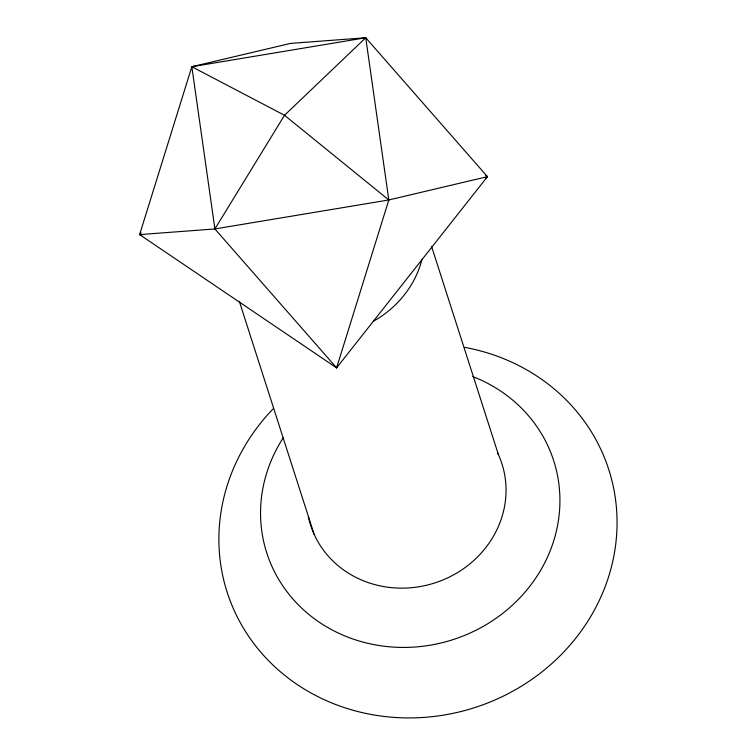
<?xml version="1.0" encoding="UTF-8"?>
<svg xmlns="http://www.w3.org/2000/svg" width="755" height="755" viewBox="0 0 755 755"><rect width="100%" height="100%" fill="white"/><g stroke="black" fill="none" stroke-linecap="round" stroke-linejoin="round"><path stroke-width="1.13" d="M141.836 235.381L139.618 234.597L191.836 66.723L290.467 43.413L365.741 37.75L487.437 176.661L336.598 367.855L139.618 234.597L141.081 232.757M336.598 367.855L388.816 199.971L365.741 37.75L191.836 66.723L214.901 228.944L336.598 367.855L337.494 365.675M139.618 234.597L214.901 228.944L284.522 115.279L365.741 37.75M485.607 178.152L487.437 176.661L485.493 175.339M214.901 228.944L388.816 199.971L487.437 176.661M191.836 66.723L284.522 115.279L388.816 199.971M431.549 246.375L498.404 454.595M239.326 301.349L314.08 534.2M497.432 452.509A100.462 93.016 -17.8 0 1 436.324 582.426A100.462 93.016 -17.8 0 1 308.323 516.571M422.017 259.295A100.462 93.016 -17.8 0 1 373.508 321.205M472.79 376.575A150.698 139.524 -17.8 0 1 543.449 565.278A150.698 139.524 -17.8 0 1 336.371 632.105A150.698 139.524 -17.8 0 1 283.295 437.73M464.693 347.347A200.424 185.57 -17.8 0 1 600.602 597.601A200.424 185.57 -17.8 0 1 308.531 691.589A200.424 185.57 -17.8 0 1 272.914 409.068"/></g></svg>
